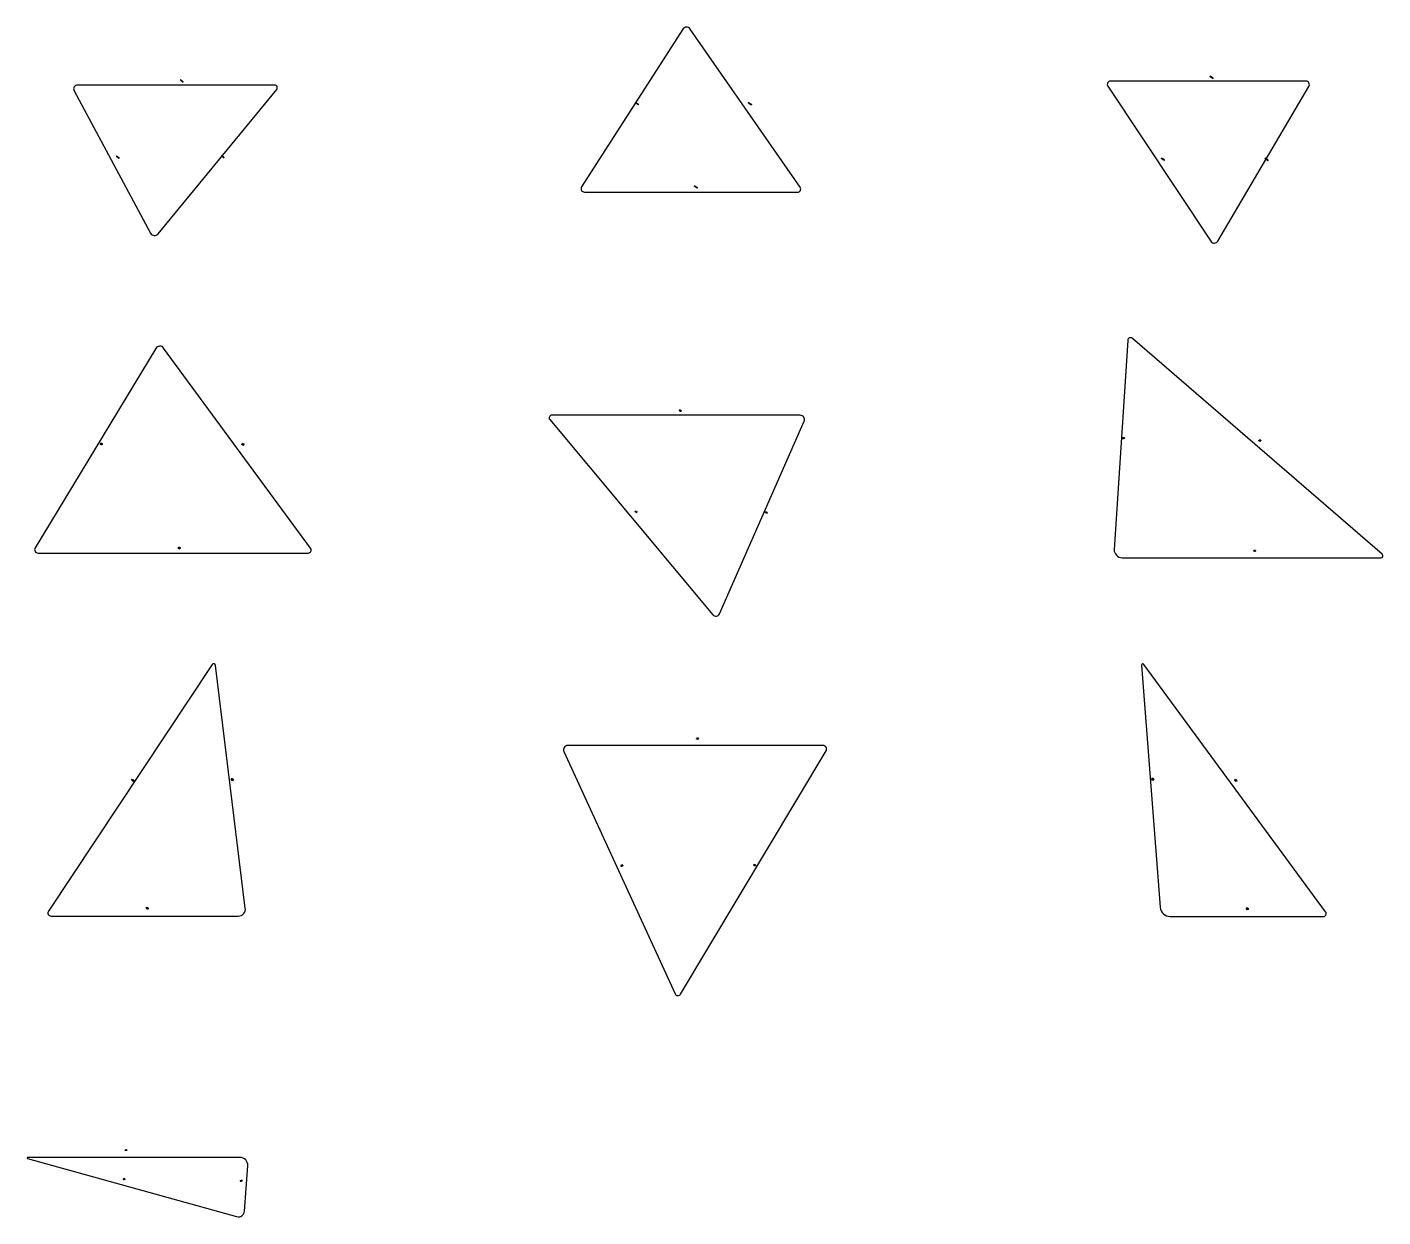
# Model space of a CAD drawing. Header units: metres. Extents: x -1 to 145, y -1 to 19.
# Drawn here: x 71.18 to 78.99, y -0.23 to 6.63 of the extents above; entities that cross this region are included whole.
import ezdxf

# ---------------------------------------------------------------- set-up
doc = ezdxf.new("R2010")
doc.units = ezdxf.units.M
doc.layers.add('LABELS', color=1, linetype='CONTINUOUS')
doc.layers.add('SHAPES', color=3, linetype='CONTINUOUS')

msp = doc.modelspace()

# ---------------------------------------------------------------- linework, layer by layer
at = {"layer": 'LABELS'}
for p, q in [((78.0162, 6.3341), (77.9986, 6.3451)), ((77.9986, 6.3451), (78.0118, 6.3347)), ((77.9986, 6.3429), (77.9986, 6.3451)), ((77.9986, 6.3451), (78.003, 6.3413)), ((78.003, 6.3423), (77.9986, 6.344)), ((77.9986, 6.344), (78.003, 6.3402)), ((77.9986, 6.344), (78.003, 6.3423)), ((78.003, 6.3402), (77.9986, 6.344)), ((78.003, 6.3402), (77.9986, 6.344)), ((77.9986, 6.344), (78.0162, 6.333)), ((78.003, 6.3423), (78.0118, 6.3369)), ((78.0118, 6.3358), (78.003, 6.3423)), ((78.003, 6.3413), (78.003, 6.3423)), ((78.003, 6.3423), (78.0118, 6.3369)), ((78.003, 6.3402), (78.0118, 6.3369)), ((78.0118, 6.3347), (78.003, 6.3402)), ((78.0074, 6.3375), (78.0074, 6.3396)), ((78.0118, 6.3369), (78.0162, 6.333)), ((78.0118, 6.3369), (78.0162, 6.333)), ((78.0118, 6.3347), (78.0118, 6.3369)), ((78.0118, 6.3369), (78.0162, 6.333)), ((78.0162, 6.333), (78.0118, 6.3347)), ((78.0162, 6.333), (78.0118, 6.3347)), ((78.0162, 6.332), (78.0162, 6.3341)), ((78.0162, 6.333), (78.0162, 6.332)), ((78.0162, 6.333), (78.0162, 6.332)), ((72.0709, 6.3219), (72.0669, 6.3251)), ((72.0669, 6.3251), (72.0709, 6.3219)), ((72.0669, 6.3251), (72.0709, 6.3219)), ((72.0709, 6.3219), (72.0669, 6.3251)), ((72.0831, 6.312), (72.0669, 6.3251)), ((72.0669, 6.3251), (72.079, 6.3153)), ((72.0709, 6.3219), (72.0669, 6.3251)), ((72.0669, 6.3251), (72.0831, 6.312)), ((72.0669, 6.3251), (72.0669, 6.3251)), ((72.0669, 6.3251), (72.0709, 6.3219)), ((72.0709, 6.3219), (72.079, 6.3153)), ((72.0709, 6.3219), (72.079, 6.3153)), ((72.079, 6.3153), (72.0709, 6.3219)), ((72.079, 6.3153), (72.0709, 6.3219)), ((72.0709, 6.3219), (72.0831, 6.312)), ((72.075, 6.3186), (72.075, 6.3186)), ((72.079, 6.3153), (72.0831, 6.312)), ((72.0831, 6.312), (72.079, 6.3153)), ((72.079, 6.3153), (72.0831, 6.312)), ((72.0831, 6.312), (72.079, 6.3153)), ((72.079, 6.3153), (72.079, 6.3153)), ((72.0831, 6.312), (72.0831, 6.312)), ((72.0831, 6.312), (72.0831, 6.312)), ((72.0831, 6.312), (72.0831, 6.312)), ((74.6887, 6.1939), (74.6895, 6.1934)), ((74.6903, 6.1928), (74.6887, 6.1939)), ((74.6887, 6.1939), (74.6939, 6.1906)), ((74.706, 6.1829), (74.6887, 6.1939)), ((74.6887, 6.1939), (74.7033, 6.1846)), ((74.6903, 6.1928), (74.6887, 6.1939)), ((74.6887, 6.1939), (74.693, 6.1911)), ((74.706, 6.1829), (74.6887, 6.1939)), ((74.6887, 6.1939), (74.7033, 6.1846)), ((74.6895, 6.1934), (74.6947, 6.1901)), ((74.6895, 6.1934), (74.693, 6.1911)), ((74.6947, 6.1901), (74.6895, 6.1934)), ((74.6895, 6.1934), (74.693, 6.1911)), ((74.6947, 6.1901), (74.6895, 6.1934)), ((74.693, 6.1911), (74.7017, 6.1857)), ((74.7025, 6.1852), (74.693, 6.1911)), ((74.6939, 6.1906), (74.693, 6.1911)), ((74.693, 6.1911), (74.7017, 6.1857)), ((74.693, 6.1911), (74.7017, 6.1857)), ((74.7025, 6.1852), (74.693, 6.1911)), ((74.693, 6.1911), (74.7076, 6.1819)), ((74.6947, 6.1901), (74.7033, 6.1846)), ((74.7033, 6.1846), (74.6947, 6.1901)), ((74.7033, 6.1846), (74.6947, 6.1901)), ((74.699, 6.1874), (74.6974, 6.1884)), ((74.699, 6.1874), (74.6974, 6.1884)), ((74.7017, 6.1857), (74.7068, 6.1824)), ((74.7017, 6.1857), (74.7068, 6.1824)), ((74.7017, 6.1857), (74.7068, 6.1824)), ((74.7033, 6.1846), (74.7017, 6.1857)), ((74.7033, 6.1846), (74.7017, 6.1857)), ((74.7033, 6.1846), (74.7068, 6.1824)), ((74.7068, 6.1824), (74.7033, 6.1846)), ((74.7068, 6.1824), (74.7033, 6.1846)), ((74.7068, 6.1824), (74.706, 6.1829)), ((74.7076, 6.1819), (74.706, 6.1829)), ((74.7068, 6.1824), (74.7076, 6.1819)), ((75.3385, 6.1932), (75.3393, 6.1927)), ((75.3401, 6.1922), (75.3385, 6.1932)), ((75.3385, 6.1932), (75.3436, 6.19)), ((75.3558, 6.1823), (75.3385, 6.1932)), ((75.3385, 6.1932), (75.3531, 6.184)), ((75.3401, 6.1922), (75.3385, 6.1932)), ((75.3385, 6.1932), (75.3428, 6.1905)), ((75.3385, 6.1932), (75.3401, 6.1922)), ((75.3393, 6.1927), (75.3444, 6.1895)), ((75.3393, 6.1927), (75.3428, 6.1905)), ((75.3444, 6.1895), (75.3393, 6.1927)), ((75.3393, 6.1927), (75.3428, 6.1905)), ((75.3444, 6.1895), (75.3393, 6.1927)), ((75.3401, 6.1922), (75.3444, 6.1895)), ((75.3428, 6.1905), (75.3515, 6.185)), ((75.3523, 6.1845), (75.3428, 6.1905)), ((75.3436, 6.19), (75.3428, 6.1905)), ((75.3428, 6.1905), (75.3515, 6.185)), ((75.3428, 6.1905), (75.3515, 6.185)), ((75.3523, 6.1845), (75.3428, 6.1905)), ((75.3428, 6.1905), (75.3574, 6.1813)), ((75.3444, 6.1895), (75.3428, 6.1905)), ((75.3428, 6.1905), (75.3515, 6.185)), ((75.3444, 6.1895), (75.3531, 6.184)), ((75.3531, 6.184), (75.3444, 6.1895)), ((75.3531, 6.184), (75.3444, 6.1895)), ((75.3488, 6.1867), (75.3472, 6.1878)), ((75.3488, 6.1867), (75.3472, 6.1878)), ((75.3515, 6.185), (75.3566, 6.1818)), ((75.3515, 6.185), (75.3566, 6.1818)), ((75.3515, 6.185), (75.3566, 6.1818)), ((75.3531, 6.184), (75.3515, 6.185)), ((75.3515, 6.185), (75.3566, 6.1818)), ((75.3531, 6.184), (75.3566, 6.1818)), ((75.3566, 6.1818), (75.3531, 6.184)), ((75.3566, 6.1818), (75.3531, 6.184)), ((75.3566, 6.1818), (75.3558, 6.1823)), ((75.3574, 6.1813), (75.3558, 6.1823)), ((75.3566, 6.1818), (75.3574, 6.1813)), ((75.3566, 6.1818), (75.3574, 6.1813)), ((71.6989, 5.8853), (71.6989, 5.8853)), ((71.6989, 5.8853), (71.7029, 5.882)), ((71.6989, 5.8853), (71.7029, 5.882)), ((71.7029, 5.882), (71.6989, 5.8853)), ((71.6989, 5.8853), (71.6989, 5.8853)), ((71.6989, 5.8853), (71.7029, 5.882)), ((71.6989, 5.8853), (71.7029, 5.882)), ((71.7029, 5.882), (71.6989, 5.8853)), ((71.7151, 5.8722), (71.6989, 5.8853)), ((71.6989, 5.8853), (71.711, 5.8754)), ((71.6989, 5.8853), (71.6989, 5.8853)), ((71.6989, 5.8853), (71.7029, 5.882)), ((71.6989, 5.8853), (71.6989, 5.8853)), ((71.6989, 5.8853), (71.7029, 5.882)), ((71.7029, 5.882), (71.711, 5.8754)), ((71.7029, 5.882), (71.711, 5.8754)), ((71.711, 5.8754), (71.7029, 5.882)), ((71.711, 5.8754), (71.7029, 5.882)), ((71.7029, 5.882), (71.7029, 5.882)), ((71.7029, 5.882), (71.711, 5.8754)), ((71.7029, 5.882), (71.711, 5.8754)), ((71.711, 5.8754), (71.7029, 5.882)), ((71.711, 5.8754), (71.7029, 5.882)), ((71.7029, 5.882), (71.7151, 5.8722)), ((71.7029, 5.882), (71.7029, 5.882)), ((71.7029, 5.882), (71.711, 5.8754)), ((71.707, 5.8787), (71.707, 5.8787)), ((71.707, 5.8787), (71.707, 5.8787)), ((71.711, 5.8754), (71.7151, 5.8722)), ((71.711, 5.8754), (71.7151, 5.8722)), ((71.7151, 5.8722), (71.711, 5.8754)), ((71.711, 5.8754), (71.7151, 5.8722)), ((71.711, 5.8754), (71.7151, 5.8722)), ((71.7151, 5.8722), (71.711, 5.8754)), ((71.711, 5.8754), (71.711, 5.8754)), ((71.711, 5.8754), (71.7151, 5.8722)), ((71.7151, 5.8722), (71.7151, 5.8722)), ((71.7151, 5.8722), (71.7151, 5.8722)), ((71.7151, 5.8722), (71.7151, 5.8722)), ((71.7151, 5.8722), (71.7151, 5.8722)), ((72.3034, 5.8886), (72.3034, 5.8886)), ((72.3034, 5.8886), (72.3075, 5.8854)), ((72.3034, 5.8886), (72.3075, 5.8854)), ((72.3075, 5.8854), (72.3034, 5.8886)), ((72.3034, 5.8886), (72.3034, 5.8886)), ((72.3034, 5.8886), (72.3075, 5.8854)), ((72.3034, 5.8886), (72.3075, 5.8854)), ((72.3075, 5.8854), (72.3034, 5.8886)), ((72.3196, 5.8755), (72.3034, 5.8886)), ((72.3034, 5.8886), (72.3156, 5.8788)), ((72.3034, 5.8886), (72.3034, 5.8886)), ((72.3034, 5.8886), (72.3075, 5.8854)), ((72.3196, 5.8755), (72.3034, 5.8886)), ((72.3034, 5.8886), (72.3156, 5.8788)), ((72.3075, 5.8854), (72.3156, 5.8788)), ((72.3075, 5.8854), (72.3156, 5.8788)), ((72.3156, 5.8788), (72.3075, 5.8854)), ((72.3156, 5.8788), (72.3075, 5.8854)), ((72.3075, 5.8854), (72.3075, 5.8854)), ((72.3075, 5.8854), (72.3156, 5.8788)), ((72.3075, 5.8854), (72.3156, 5.8788)), ((72.3156, 5.8788), (72.3075, 5.8854)), ((72.3156, 5.8788), (72.3075, 5.8854)), ((72.3075, 5.8854), (72.3196, 5.8755)), ((72.3115, 5.8821), (72.3115, 5.8821)), ((72.3115, 5.8821), (72.3115, 5.8821)), ((72.3156, 5.8788), (72.3196, 5.8755)), ((72.3156, 5.8788), (72.3196, 5.8755)), ((72.3196, 5.8755), (72.3156, 5.8788)), ((72.3156, 5.8788), (72.3196, 5.8755)), ((72.3156, 5.8788), (72.3196, 5.8755)), ((72.3196, 5.8755), (72.3156, 5.8788)), ((72.3156, 5.8788), (72.3156, 5.8788)), ((72.3156, 5.8788), (72.3156, 5.8788)), ((72.3196, 5.8755), (72.3196, 5.8755)), ((72.3196, 5.8755), (72.3196, 5.8755)), ((72.3196, 5.8755), (72.3196, 5.8755)), ((77.7186, 5.8739), (77.7186, 5.8729)), ((77.7186, 5.8718), (77.7186, 5.8739)), ((77.7186, 5.8739), (77.723, 5.8701)), ((77.7362, 5.863), (77.7186, 5.8739)), ((77.7186, 5.8739), (77.7318, 5.8636)), ((77.7186, 5.8718), (77.7186, 5.8739)), ((77.7186, 5.8739), (77.723, 5.8712)), ((77.7186, 5.8739), (77.7186, 5.8718)), ((77.7186, 5.8729), (77.723, 5.8691)), ((77.7186, 5.8729), (77.723, 5.8712)), ((77.723, 5.8691), (77.7186, 5.8729)), ((77.7186, 5.8729), (77.723, 5.8712)), ((77.723, 5.8691), (77.7186, 5.8729)), ((77.7186, 5.8718), (77.723, 5.8691)), ((77.723, 5.8712), (77.7318, 5.8657)), ((77.7318, 5.8646), (77.723, 5.8712)), ((77.723, 5.8701), (77.723, 5.8712)), ((77.723, 5.8712), (77.7318, 5.8657)), ((77.723, 5.8712), (77.7318, 5.8657)), ((77.7318, 5.8646), (77.723, 5.8712)), ((77.723, 5.8712), (77.7362, 5.8608)), ((77.723, 5.8691), (77.723, 5.8712)), ((77.723, 5.8712), (77.7318, 5.8657)), ((77.723, 5.8691), (77.7318, 5.8636)), ((77.7318, 5.8636), (77.723, 5.8691)), ((77.7318, 5.8636), (77.723, 5.8691)), ((77.7274, 5.8663), (77.7274, 5.8684)), ((77.7274, 5.8663), (77.7274, 5.8684)), ((77.7318, 5.8657), (77.7362, 5.8619)), ((77.7318, 5.8657), (77.7362, 5.8619)), ((77.7318, 5.8657), (77.7362, 5.8619)), ((77.7318, 5.8636), (77.7318, 5.8657)), ((77.7318, 5.8657), (77.7362, 5.8619)), ((77.7318, 5.8636), (77.7362, 5.8619)), ((77.7362, 5.8619), (77.7318, 5.8636)), ((77.7362, 5.8619), (77.7318, 5.8636)), ((77.7362, 5.8619), (77.7362, 5.863)), ((77.7362, 5.8608), (77.7362, 5.863)), ((77.7362, 5.8619), (77.7362, 5.8608)), ((77.7362, 5.8619), (77.7362, 5.8608)), ((78.317, 5.8725), (78.317, 5.8714)), ((78.317, 5.8704), (78.317, 5.8725)), ((78.317, 5.8725), (78.3214, 5.8687)), ((78.3345, 5.8615), (78.317, 5.8725)), ((78.317, 5.8725), (78.3301, 5.8621)), ((78.317, 5.8704), (78.317, 5.8725)), ((78.317, 5.8725), (78.3214, 5.8698)), ((78.317, 5.8725), (78.317, 5.8714)), ((78.317, 5.8714), (78.3214, 5.8676)), ((78.317, 5.8714), (78.3214, 5.8698)), ((78.3214, 5.8676), (78.317, 5.8714)), ((78.317, 5.8714), (78.3214, 5.8698)), ((78.3214, 5.8676), (78.317, 5.8714)), ((78.317, 5.8714), (78.3214, 5.8676)), ((78.3214, 5.8698), (78.3301, 5.8643)), ((78.3301, 5.8632), (78.3214, 5.8698)), ((78.3214, 5.8687), (78.3214, 5.8698)), ((78.3214, 5.8698), (78.3301, 5.8643)), ((78.3214, 5.8698), (78.3301, 5.8643)), ((78.3301, 5.8632), (78.3214, 5.8698)), ((78.3214, 5.8698), (78.3345, 5.8594)), ((78.3301, 5.8643), (78.3214, 5.8698)), ((78.3214, 5.8698), (78.3214, 5.8687)), ((78.3214, 5.8687), (78.3257, 5.8649)), ((78.3214, 5.8676), (78.3301, 5.8621)), ((78.3301, 5.8621), (78.3214, 5.8676)), ((78.3301, 5.8621), (78.3214, 5.8676)), ((78.3214, 5.8676), (78.3345, 5.8594)), ((78.3257, 5.8649), (78.3257, 5.867)), ((78.3257, 5.8649), (78.3257, 5.867)), ((78.3301, 5.8643), (78.3345, 5.8605)), ((78.3301, 5.8643), (78.3345, 5.8605)), ((78.3301, 5.8643), (78.3345, 5.8605)), ((78.3301, 5.8621), (78.3301, 5.8643)), ((78.3345, 5.8605), (78.3301, 5.8643)), ((78.3301, 5.8621), (78.3345, 5.8605)), ((78.3345, 5.8605), (78.3301, 5.8621)), ((78.3345, 5.8605), (78.3301, 5.8621)), ((78.3345, 5.8605), (78.3345, 5.8615)), ((78.3345, 5.8594), (78.3345, 5.8615)), ((78.3345, 5.8605), (78.3345, 5.8594)), ((78.3345, 5.8594), (78.3345, 5.8605)), ((75.0285, 5.7124), (75.0269, 5.7135)), ((75.0269, 5.7135), (75.032, 5.7102)), ((75.0285, 5.7124), (75.0269, 5.7135)), ((75.0269, 5.7135), (75.0312, 5.7107)), ((75.0312, 5.7107), (75.0277, 5.7129)), ((75.0277, 5.7129), (75.0328, 5.7097)), ((75.0277, 5.7129), (75.0312, 5.7107)), ((75.0328, 5.7097), (75.0277, 5.7129)), ((75.0328, 5.7097), (75.0277, 5.7129)), ((75.0277, 5.7129), (75.045, 5.702)), ((75.0312, 5.7107), (75.0399, 5.7053)), ((75.0407, 5.7048), (75.0312, 5.7107)), ((75.032, 5.7102), (75.0312, 5.7107)), ((75.0312, 5.7107), (75.0399, 5.7053)), ((75.0312, 5.7107), (75.0458, 5.7015)), ((75.0328, 5.7097), (75.0399, 5.7053)), ((75.0415, 5.7042), (75.0328, 5.7097)), ((75.0372, 5.707), (75.0356, 5.708)), ((75.0399, 5.7053), (75.045, 5.702)), ((75.0399, 5.7053), (75.045, 5.702)), ((75.0399, 5.7053), (75.045, 5.702)), ((75.045, 5.702), (75.0415, 5.7042)), ((75.045, 5.702), (75.0415, 5.7042)), ((75.0458, 5.7015), (75.0442, 5.7025)), ((75.0458, 5.7015), (75.0442, 5.7025)), ((75.045, 5.702), (75.0458, 5.7015)), ((75.045, 5.702), (75.0458, 5.7015)), ((74.9433, 4.4221), (74.9423, 4.4179)), ((74.9519, 4.4139), (74.9423, 4.4179)), ((74.9423, 4.4179), (74.9474, 4.417)), ((74.9423, 4.4179), (74.9527, 4.4171)), ((74.9426, 4.4189), (74.9431, 4.421)), ((74.9426, 4.4189), (74.9431, 4.421)), ((74.9479, 4.4191), (74.9426, 4.4189)), ((74.9426, 4.4189), (74.9471, 4.4159)), ((74.9471, 4.4159), (74.9426, 4.4189)), ((74.9474, 4.417), (74.9426, 4.4189)), ((74.9525, 4.416), (74.9428, 4.42)), ((74.9522, 4.415), (74.9431, 4.421)), ((74.9431, 4.421), (74.9482, 4.4201)), ((74.9431, 4.421), (74.9482, 4.4201)), ((74.9431, 4.421), (74.9482, 4.4201)), ((74.9527, 4.4171), (74.9431, 4.421)), ((74.953, 4.4181), (74.9433, 4.4221)), ((74.9471, 4.4159), (74.9482, 4.4201)), ((74.9471, 4.4159), (74.9522, 4.415)), ((74.9522, 4.415), (74.9471, 4.4159)), ((74.9522, 4.415), (74.9471, 4.4159)), ((74.9482, 4.4201), (74.9527, 4.4171)), ((74.9482, 4.4201), (74.9527, 4.4171)), ((74.9482, 4.4201), (74.953, 4.4181)), ((74.9482, 4.4201), (74.953, 4.4181)), ((74.9527, 4.4171), (74.9522, 4.415)), ((71.605, 4.2254), (71.6061, 4.2269)), ((71.605, 4.2254), (71.6061, 4.2269)), ((71.605, 4.2254), (71.6097, 4.2231)), ((71.6144, 4.2208), (71.605, 4.2254)), ((71.6144, 4.2208), (71.605, 4.2254)), ((71.605, 4.2254), (71.6108, 4.2246)), ((71.6144, 4.2208), (71.605, 4.2254)), ((71.6144, 4.2208), (71.605, 4.2254)), ((71.605, 4.2254), (71.6108, 4.2246)), ((71.6061, 4.2269), (71.6082, 4.23)), ((71.6061, 4.2269), (71.6082, 4.23)), ((71.6061, 4.2269), (71.6082, 4.23)), ((71.6061, 4.2269), (71.6082, 4.23)), ((71.6128, 4.2278), (71.6061, 4.2269)), ((71.6128, 4.2278), (71.6061, 4.2269)), ((71.6061, 4.2269), (71.6186, 4.227)), ((71.6061, 4.2269), (71.6186, 4.227)), ((71.6097, 4.2231), (71.6061, 4.2269)), ((71.6097, 4.2231), (71.6061, 4.2269)), ((71.6108, 4.2246), (71.6061, 4.2269)), ((71.6108, 4.2246), (71.6061, 4.2269)), ((71.6165, 4.2239), (71.6071, 4.2285)), ((71.6165, 4.2239), (71.6071, 4.2285)), ((71.6082, 4.23), (71.6139, 4.2293)), ((71.6082, 4.23), (71.6139, 4.2293)), ((71.6082, 4.23), (71.6139, 4.2293)), ((71.6082, 4.23), (71.6139, 4.2293)), ((71.6139, 4.2293), (71.6092, 4.2316)), ((71.6186, 4.227), (71.6092, 4.2316)), ((71.6186, 4.227), (71.6092, 4.2316)), ((71.6097, 4.2231), (71.6154, 4.2223)), ((71.6154, 4.2223), (71.6097, 4.2231)), ((71.6154, 4.2223), (71.6097, 4.2231)), ((71.6175, 4.2255), (71.6139, 4.2293)), ((71.6139, 4.2293), (71.6175, 4.2255)), ((71.6139, 4.2293), (71.6175, 4.2255)), ((71.6139, 4.2293), (71.6186, 4.227)), ((71.6139, 4.2293), (71.6186, 4.227)), ((71.6154, 4.2223), (71.6175, 4.2255)), ((71.6175, 4.2255), (71.6154, 4.2223)), ((71.6175, 4.2255), (71.6154, 4.2223)), ((72.4202, 4.223), (72.4213, 4.2246)), ((72.4202, 4.223), (72.4213, 4.2246)), ((72.4202, 4.223), (72.4249, 4.2208)), ((72.4296, 4.2185), (72.4202, 4.223)), ((72.4296, 4.2185), (72.4202, 4.223)), ((72.4202, 4.223), (72.426, 4.2223)), ((72.4296, 4.2185), (72.4202, 4.223)), ((72.4202, 4.223), (72.4296, 4.2185)), ((72.4213, 4.2246), (72.4234, 4.2277)), ((72.4213, 4.2246), (72.4234, 4.2277)), ((72.4213, 4.2246), (72.4234, 4.2277)), ((72.4213, 4.2246), (72.4234, 4.2277)), ((72.428, 4.2254), (72.4213, 4.2246)), ((72.428, 4.2254), (72.4213, 4.2246)), ((72.4213, 4.2246), (72.4338, 4.2247)), ((72.4213, 4.2246), (72.4338, 4.2247)), ((72.4249, 4.2208), (72.4213, 4.2246)), ((72.4249, 4.2208), (72.4213, 4.2246)), ((72.426, 4.2223), (72.4213, 4.2246)), ((72.4306, 4.22), (72.4213, 4.2246)), ((72.4317, 4.2216), (72.4223, 4.2262)), ((72.4317, 4.2216), (72.4223, 4.2262)), ((72.4234, 4.2277), (72.4291, 4.227)), ((72.4234, 4.2277), (72.4291, 4.227)), ((72.4234, 4.2277), (72.4291, 4.227)), ((72.4234, 4.2277), (72.4291, 4.227)), ((72.4291, 4.227), (72.4244, 4.2293)), ((72.4338, 4.2247), (72.4244, 4.2293)), ((72.4338, 4.2247), (72.4244, 4.2293)), ((72.4249, 4.2208), (72.4306, 4.22)), ((72.4306, 4.22), (72.4249, 4.2208)), ((72.4306, 4.22), (72.4249, 4.2208)), ((72.4327, 4.2232), (72.4291, 4.227)), ((72.4291, 4.227), (72.4327, 4.2232)), ((72.4291, 4.227), (72.4327, 4.2232)), ((72.4291, 4.227), (72.4338, 4.2247)), ((72.4291, 4.227), (72.4338, 4.2247)), ((72.4296, 4.2185), (72.4306, 4.22)), ((72.4306, 4.22), (72.4327, 4.2232)), ((72.4327, 4.2232), (72.4306, 4.22)), ((72.4327, 4.2232), (72.4306, 4.22)), ((77.4956, 4.2625), (77.4947, 4.2583)), ((77.4947, 4.2583), (77.5058, 4.261)), ((77.4947, 4.2583), (77.4949, 4.2593)), ((77.4947, 4.2583), (77.4949, 4.2593)), ((77.4947, 4.2583), (77.5001, 4.2591)), ((77.4947, 4.2583), (77.4999, 4.258)), ((77.5051, 4.2578), (77.4947, 4.2583)), ((77.5051, 4.2578), (77.4947, 4.2583)), ((77.5051, 4.2578), (77.4947, 4.2583)), ((77.4949, 4.2593), (77.506, 4.262)), ((77.4949, 4.2593), (77.506, 4.262)), ((77.4949, 4.2593), (77.4954, 4.2614)), ((77.4949, 4.2593), (77.4954, 4.2614)), ((77.4949, 4.2593), (77.4954, 4.2614)), ((77.5006, 4.2612), (77.4949, 4.2593)), ((77.5006, 4.2612), (77.4949, 4.2593)), ((77.4999, 4.258), (77.4949, 4.2593)), ((77.4999, 4.258), (77.4949, 4.2593)), ((77.5001, 4.2591), (77.4949, 4.2593)), ((77.5056, 4.2599), (77.4952, 4.2604)), ((77.5056, 4.2599), (77.4952, 4.2604)), ((77.4954, 4.2614), (77.5008, 4.2623)), ((77.4954, 4.2614), (77.5008, 4.2623)), ((77.4954, 4.2614), (77.5008, 4.2623)), ((77.5058, 4.261), (77.4954, 4.2614)), ((77.5008, 4.2623), (77.4956, 4.2625)), ((77.506, 4.262), (77.4956, 4.2625)), ((77.506, 4.262), (77.4956, 4.2625)), ((77.4999, 4.258), (77.5053, 4.2589)), ((77.5053, 4.2589), (77.4999, 4.258)), ((77.5053, 4.2589), (77.4999, 4.258)), ((77.5058, 4.261), (77.5008, 4.2623)), ((77.5008, 4.2623), (77.5058, 4.261)), ((77.5008, 4.2623), (77.5058, 4.261)), ((77.5008, 4.2623), (77.506, 4.262)), ((77.5053, 4.2589), (77.5058, 4.261)), ((77.5058, 4.261), (77.5053, 4.2589)), ((77.5058, 4.261), (77.5053, 4.2589)), ((78.28, 4.2439), (78.2802, 4.245)), ((78.28, 4.2439), (78.2802, 4.245)), ((78.28, 4.2439), (78.2802, 4.245)), ((78.28, 4.2439), (78.2854, 4.2448)), ((78.28, 4.2439), (78.2852, 4.2437)), ((78.2904, 4.2435), (78.28, 4.2439)), ((78.2904, 4.2435), (78.28, 4.2439)), ((78.2904, 4.2435), (78.28, 4.2439)), ((78.2904, 4.2435), (78.28, 4.2439)), ((78.2802, 4.245), (78.2861, 4.2479)), ((78.2802, 4.245), (78.2913, 4.2477)), ((78.2802, 4.245), (78.2913, 4.2477)), ((78.2802, 4.245), (78.2807, 4.2471)), ((78.2802, 4.245), (78.2807, 4.2471)), ((78.2802, 4.245), (78.2807, 4.2471)), ((78.2859, 4.2469), (78.2802, 4.245)), ((78.2859, 4.2469), (78.2802, 4.245)), ((78.2852, 4.2437), (78.2802, 4.245)), ((78.2852, 4.2437), (78.2802, 4.245)), ((78.2854, 4.2448), (78.2802, 4.245)), ((78.2908, 4.2456), (78.2804, 4.246)), ((78.2908, 4.2456), (78.2804, 4.246)), ((78.2807, 4.2471), (78.2861, 4.2479)), ((78.2807, 4.2471), (78.2861, 4.2479)), ((78.2807, 4.2471), (78.2861, 4.2479)), ((78.2861, 4.2479), (78.2809, 4.2481)), ((78.2913, 4.2477), (78.2809, 4.2481)), ((78.2913, 4.2477), (78.2809, 4.2481)), ((78.2852, 4.2437), (78.2906, 4.2445)), ((78.2906, 4.2445), (78.2852, 4.2437)), ((78.2906, 4.2445), (78.2852, 4.2437)), ((78.2911, 4.2467), (78.2861, 4.2479)), ((78.2861, 4.2479), (78.2911, 4.2467)), ((78.2861, 4.2479), (78.2911, 4.2467)), ((78.2861, 4.2479), (78.2913, 4.2477)), ((78.2906, 4.2445), (78.2904, 4.2435)), ((78.2906, 4.2445), (78.2911, 4.2467)), ((78.2911, 4.2467), (78.2906, 4.2445)), ((78.2911, 4.2467), (78.2906, 4.2445)), ((74.6876, 3.8358), (74.6879, 3.8369)), ((74.6876, 3.8358), (74.6879, 3.8369)), ((74.6876, 3.8358), (74.6924, 3.8338)), ((74.6972, 3.8319), (74.6876, 3.8358)), ((74.6972, 3.8319), (74.6876, 3.8358)), ((74.6876, 3.8358), (74.6927, 3.8349)), ((74.6972, 3.8319), (74.6876, 3.8358)), ((74.6876, 3.8358), (74.6972, 3.8319)), ((74.6879, 3.8369), (74.6884, 3.839)), ((74.6879, 3.8369), (74.6884, 3.839)), ((74.6879, 3.8369), (74.6884, 3.839)), ((74.6879, 3.8369), (74.6884, 3.839)), ((74.6932, 3.837), (74.6879, 3.8369)), ((74.6932, 3.837), (74.6879, 3.8369)), ((74.6924, 3.8338), (74.6879, 3.8369)), ((74.6879, 3.8369), (74.6983, 3.8361)), ((74.6924, 3.8338), (74.6879, 3.8369)), ((74.6927, 3.8349), (74.6879, 3.8369)), ((74.6879, 3.8369), (74.6983, 3.8361)), ((74.6975, 3.8329), (74.6879, 3.8369)), ((74.6978, 3.834), (74.6881, 3.8379)), ((74.6978, 3.834), (74.6881, 3.8379)), ((74.6884, 3.839), (74.6935, 3.838)), ((74.6884, 3.839), (74.6935, 3.838)), ((74.6884, 3.839), (74.6935, 3.838)), ((74.6884, 3.839), (74.6935, 3.838)), ((74.6935, 3.838), (74.6886, 3.84)), ((74.6983, 3.8361), (74.6886, 3.84)), ((74.6983, 3.8361), (74.6886, 3.84)), ((74.6924, 3.8338), (74.6975, 3.8329)), ((74.6975, 3.8329), (74.6924, 3.8338)), ((74.6975, 3.8329), (74.6924, 3.8338)), ((74.698, 3.835), (74.6935, 3.838)), ((74.6935, 3.838), (74.698, 3.835)), ((74.6935, 3.838), (74.698, 3.835)), ((74.6935, 3.838), (74.6983, 3.8361)), ((74.6935, 3.838), (74.6983, 3.8361)), ((74.6972, 3.8319), (74.6975, 3.8329)), ((74.6975, 3.8329), (74.698, 3.835)), ((74.698, 3.835), (74.6975, 3.8329)), ((74.698, 3.835), (74.6975, 3.8329)), ((75.4387, 3.8351), (75.4376, 3.8309)), ((75.4376, 3.8309), (75.4379, 3.8319)), ((75.4376, 3.8309), (75.4379, 3.8319)), ((75.4376, 3.8309), (75.4425, 3.8289)), ((75.4473, 3.8269), (75.4376, 3.8309)), ((75.4473, 3.8269), (75.4376, 3.8309)), ((75.4376, 3.8309), (75.4427, 3.8299)), ((75.4473, 3.8269), (75.4376, 3.8309)), ((75.4376, 3.8309), (75.448, 3.8301)), ((75.4379, 3.8319), (75.4384, 3.834)), ((75.4379, 3.8319), (75.4384, 3.834)), ((75.4379, 3.8319), (75.4384, 3.834)), ((75.4432, 3.832), (75.4379, 3.8319)), ((75.4432, 3.832), (75.4379, 3.8319)), ((75.4425, 3.8289), (75.4379, 3.8319)), ((75.4379, 3.8319), (75.4483, 3.8311)), ((75.4425, 3.8289), (75.4379, 3.8319)), ((75.4427, 3.8299), (75.4379, 3.8319)), ((75.4379, 3.8319), (75.4483, 3.8311)), ((75.4478, 3.829), (75.4382, 3.833)), ((75.4478, 3.829), (75.4382, 3.833)), ((75.4384, 3.834), (75.4435, 3.8331)), ((75.4384, 3.834), (75.4435, 3.8331)), ((75.4384, 3.834), (75.4435, 3.8331)), ((75.448, 3.8301), (75.4384, 3.834)), ((75.4435, 3.8331), (75.4387, 3.8351)), ((75.4483, 3.8311), (75.4387, 3.8351)), ((75.4483, 3.8311), (75.4387, 3.8351)), ((75.4425, 3.8289), (75.4475, 3.828)), ((75.4475, 3.828), (75.4425, 3.8289)), ((75.4475, 3.828), (75.4425, 3.8289)), ((75.448, 3.8301), (75.4435, 3.8331)), ((75.4435, 3.8331), (75.448, 3.8301)), ((75.4435, 3.8331), (75.448, 3.8301)), ((75.4435, 3.8331), (75.4483, 3.8311)), ((75.4475, 3.828), (75.448, 3.8301)), ((75.448, 3.8301), (75.4475, 3.828)), ((75.448, 3.8301), (75.4475, 3.828)), ((72.0537, 3.6258), (72.0547, 3.6274)), ((72.063, 3.6213), (72.0537, 3.6258)), ((72.0547, 3.6274), (72.0568, 3.6305)), ((72.0615, 3.6282), (72.0547, 3.6274)), ((72.0547, 3.6274), (72.0672, 3.6275)), ((72.0547, 3.6274), (72.0583, 3.6236)), ((72.0583, 3.6236), (72.0547, 3.6274)), ((72.0651, 3.6244), (72.0557, 3.629)), ((72.0641, 3.6228), (72.0568, 3.6305)), ((72.0568, 3.6305), (72.0625, 3.6298)), ((72.0568, 3.6305), (72.0625, 3.6298)), ((72.0672, 3.6275), (72.0578, 3.6321)), ((72.0672, 3.6275), (72.0578, 3.6321)), ((72.0672, 3.6275), (72.0578, 3.6321)), ((72.0583, 3.6236), (72.0625, 3.6298)), ((72.0583, 3.6236), (72.0625, 3.6298)), ((72.0583, 3.6236), (72.0641, 3.6228)), ((72.0641, 3.6228), (72.0583, 3.6236)), ((72.0641, 3.6228), (72.0583, 3.6236)), ((72.0641, 3.6228), (72.0583, 3.6236)), ((72.0625, 3.6298), (72.0661, 3.626)), ((72.0625, 3.6298), (72.0661, 3.626)), ((72.0625, 3.6298), (72.0672, 3.6275)), ((72.0625, 3.6298), (72.0672, 3.6275)), ((72.0661, 3.626), (72.0641, 3.6228)), ((78.2501, 3.6088), (78.2503, 3.6099)), ((78.2501, 3.6088), (78.2503, 3.6099)), ((78.2605, 3.6084), (78.2501, 3.6088)), ((78.2605, 3.6084), (78.2501, 3.6088)), ((78.2503, 3.6099), (78.2613, 3.6126)), ((78.2503, 3.6099), (78.2613, 3.6126)), ((78.2503, 3.6099), (78.2507, 3.612)), ((78.2559, 3.6118), (78.2503, 3.6099)), ((78.2503, 3.6099), (78.2553, 3.6086)), ((78.2553, 3.6086), (78.2503, 3.6099)), ((78.2609, 3.6105), (78.2505, 3.6109)), ((78.2507, 3.612), (78.2561, 3.6128)), ((78.2507, 3.612), (78.2561, 3.6128)), ((78.2607, 3.6095), (78.2507, 3.612)), ((78.2613, 3.6126), (78.2509, 3.6131)), ((78.2613, 3.6126), (78.2509, 3.6131)), ((78.2613, 3.6126), (78.2509, 3.6131)), ((78.2553, 3.6086), (78.2561, 3.6128)), ((78.2553, 3.6086), (78.2607, 3.6095)), ((78.2607, 3.6095), (78.2553, 3.6086)), ((78.2607, 3.6095), (78.2553, 3.6086)), ((78.2561, 3.6128), (78.2611, 3.6116)), ((78.2561, 3.6128), (78.2611, 3.6116)), ((78.2561, 3.6128), (78.2613, 3.6126)), ((78.2611, 3.6116), (78.2607, 3.6095)), ((75.0408, 2.526), (75.041, 2.5272)), ((75.0408, 2.526), (75.041, 2.5272)), ((75.0512, 2.5255), (75.0408, 2.526)), ((75.0512, 2.5255), (75.0408, 2.526)), ((75.041, 2.5272), (75.0521, 2.5306)), ((75.041, 2.5272), (75.0521, 2.5306)), ((75.041, 2.5272), (75.0414, 2.5298)), ((75.0466, 2.5296), (75.041, 2.5272)), ((75.041, 2.5272), (75.046, 2.5258)), ((75.046, 2.5258), (75.041, 2.5272)), ((75.0516, 2.5281), (75.0412, 2.5285)), ((75.0414, 2.5298), (75.0469, 2.5308)), ((75.0414, 2.5298), (75.0469, 2.5308)), ((75.0514, 2.5268), (75.0414, 2.5298)), ((75.0521, 2.5306), (75.0417, 2.531)), ((75.0521, 2.5306), (75.0417, 2.531)), ((75.0521, 2.5306), (75.0417, 2.531)), ((75.046, 2.5258), (75.0469, 2.5308)), ((75.046, 2.5258), (75.0514, 2.5268)), ((75.0514, 2.5268), (75.046, 2.5258)), ((75.0514, 2.5268), (75.046, 2.5258)), ((75.0469, 2.5308), (75.0518, 2.5293)), ((75.0469, 2.5308), (75.0518, 2.5293)), ((75.0469, 2.5308), (75.0521, 2.5306)), ((75.0518, 2.5293), (75.0514, 2.5268)), ((71.7914, 2.2915), (71.7862, 2.292)), ((71.7965, 2.2911), (71.7862, 2.292)), ((71.7965, 2.2911), (71.7862, 2.292)), ((71.7965, 2.2911), (71.7862, 2.292)), ((71.787, 2.29), (71.7914, 2.2915)), ((71.787, 2.29), (71.7914, 2.2915)), ((71.787, 2.29), (71.7914, 2.2915)), ((71.7884, 2.2862), (71.787, 2.29)), ((71.7884, 2.2862), (71.787, 2.29)), ((71.7884, 2.2862), (71.787, 2.29)), ((71.7979, 2.2873), (71.7877, 2.2881)), ((71.7979, 2.2873), (71.7877, 2.2881)), ((71.7884, 2.2862), (71.7965, 2.2911)), ((71.7884, 2.2862), (71.7965, 2.2911)), ((71.7921, 2.2896), (71.7884, 2.2862)), ((71.7921, 2.2896), (71.7884, 2.2862)), ((71.7943, 2.2839), (71.7884, 2.2862)), ((71.7943, 2.2839), (71.7884, 2.2862)), ((71.7892, 2.2843), (71.7884, 2.2862)), ((71.7892, 2.2843), (71.7884, 2.2862)), ((71.7935, 2.2858), (71.7884, 2.2862)), ((71.7892, 2.2843), (71.7935, 2.2858)), ((71.7892, 2.2843), (71.7943, 2.2839)), ((71.7994, 2.2835), (71.7892, 2.2843)), ((71.7994, 2.2835), (71.7892, 2.2843)), ((71.7994, 2.2835), (71.7892, 2.2843)), ((71.7972, 2.2892), (71.7914, 2.2915)), ((71.7914, 2.2915), (71.7972, 2.2892)), ((71.7943, 2.2839), (71.7914, 2.2915)), ((71.7914, 2.2915), (71.7965, 2.2911)), ((71.7914, 2.2915), (71.7972, 2.2892)), ((71.7914, 2.2915), (71.7965, 2.2911)), ((71.7943, 2.2839), (71.7986, 2.2854)), ((71.7986, 2.2854), (71.7943, 2.2839)), ((71.7986, 2.2854), (71.7943, 2.2839)), ((71.7986, 2.2854), (71.7943, 2.2839)), ((71.7986, 2.2854), (71.7972, 2.2892)), ((71.7972, 2.2892), (71.7986, 2.2854)), ((71.7972, 2.2892), (71.7986, 2.2854)), ((72.3645, 2.296), (72.3593, 2.2964)), ((72.3696, 2.2956), (72.3593, 2.2964)), ((72.3696, 2.2956), (72.3593, 2.2964)), ((72.3696, 2.2956), (72.3593, 2.2964)), ((72.3601, 2.2945), (72.3645, 2.296)), ((72.3601, 2.2945), (72.3645, 2.296)), ((72.3601, 2.2945), (72.3645, 2.296)), ((72.3615, 2.2907), (72.3601, 2.2945)), ((72.3615, 2.2907), (72.3601, 2.2945)), ((72.3615, 2.2907), (72.3601, 2.2945)), ((72.371, 2.2918), (72.3608, 2.2926)), ((72.371, 2.2918), (72.3608, 2.2926)), ((72.3615, 2.2907), (72.3696, 2.2956)), ((72.3615, 2.2907), (72.3696, 2.2956)), ((72.3652, 2.2941), (72.3615, 2.2907)), ((72.3652, 2.2941), (72.3615, 2.2907)), ((72.3674, 2.2883), (72.3615, 2.2907)), ((72.3674, 2.2883), (72.3615, 2.2907)), ((72.3623, 2.2888), (72.3615, 2.2907)), ((72.3623, 2.2888), (72.3615, 2.2907)), ((72.3717, 2.2898), (72.3615, 2.2907)), ((72.3623, 2.2888), (72.3674, 2.2883)), ((72.3725, 2.2879), (72.3623, 2.2888)), ((72.3725, 2.2879), (72.3623, 2.2888)), ((72.3623, 2.2888), (72.3725, 2.2879)), ((72.3703, 2.2937), (72.3645, 2.296)), ((72.3645, 2.296), (72.3703, 2.2937)), ((72.3674, 2.2883), (72.3645, 2.296)), ((72.3645, 2.296), (72.3696, 2.2956)), ((72.3645, 2.296), (72.3703, 2.2937)), ((72.3645, 2.296), (72.3696, 2.2956)), ((72.3674, 2.2883), (72.3717, 2.2898)), ((72.3717, 2.2898), (72.3674, 2.2883)), ((72.3717, 2.2898), (72.3674, 2.2883)), ((72.3717, 2.2898), (72.3674, 2.2883)), ((72.3717, 2.2898), (72.3703, 2.2937)), ((72.3703, 2.2937), (72.3717, 2.2898)), ((72.3703, 2.2937), (72.3717, 2.2898)), ((72.3725, 2.2879), (72.3717, 2.2898)), ((77.6682, 2.2987), (77.663, 2.2994)), ((77.6733, 2.2981), (77.663, 2.2994)), ((77.6733, 2.2981), (77.663, 2.2994)), ((77.6733, 2.2981), (77.663, 2.2994)), ((77.6634, 2.2974), (77.6682, 2.2987)), ((77.6634, 2.2974), (77.6682, 2.2987)), ((77.6634, 2.2974), (77.6682, 2.2987)), ((77.6642, 2.2935), (77.6634, 2.2974)), ((77.6642, 2.2935), (77.6634, 2.2974)), ((77.6642, 2.2935), (77.6634, 2.2974)), ((77.674, 2.2941), (77.6638, 2.2954)), ((77.674, 2.2941), (77.6638, 2.2954)), ((77.6642, 2.2935), (77.6733, 2.2981)), ((77.6642, 2.2935), (77.6733, 2.2981)), ((77.6685, 2.2968), (77.6642, 2.2935)), ((77.6685, 2.2968), (77.6642, 2.2935)), ((77.6697, 2.2908), (77.6642, 2.2935)), ((77.6697, 2.2908), (77.6642, 2.2935)), ((77.6645, 2.2915), (77.6642, 2.2935)), ((77.6645, 2.2915), (77.6642, 2.2935)), ((77.6744, 2.2922), (77.6642, 2.2935)), ((77.6645, 2.2915), (77.6697, 2.2908)), ((77.6748, 2.2902), (77.6645, 2.2915)), ((77.6748, 2.2902), (77.6645, 2.2915)), ((77.6645, 2.2915), (77.6748, 2.2902)), ((77.6737, 2.2961), (77.6682, 2.2987)), ((77.6682, 2.2987), (77.6737, 2.2961)), ((77.6697, 2.2908), (77.6682, 2.2987)), ((77.6682, 2.2987), (77.6733, 2.2981)), ((77.6682, 2.2987), (77.6737, 2.2961)), ((77.6682, 2.2987), (77.6733, 2.2981)), ((77.6697, 2.2908), (77.6744, 2.2922)), ((77.6744, 2.2922), (77.6697, 2.2908)), ((77.6744, 2.2922), (77.6697, 2.2908)), ((77.6744, 2.2922), (77.6697, 2.2908)), ((77.6744, 2.2922), (77.6737, 2.2961)), ((77.6737, 2.2961), (77.6744, 2.2922)), ((77.6737, 2.2961), (77.6744, 2.2922)), ((77.6748, 2.2902), (77.6744, 2.2922)), ((78.1465, 2.2918), (78.1414, 2.2924)), ((78.1517, 2.2911), (78.1414, 2.2924)), ((78.1517, 2.2911), (78.1414, 2.2924)), ((78.1517, 2.2911), (78.1414, 2.2924)), ((78.1418, 2.2905), (78.1465, 2.2918)), ((78.1418, 2.2905), (78.1465, 2.2918)), ((78.1425, 2.2865), (78.1418, 2.2905)), ((78.1425, 2.2865), (78.1418, 2.2905)), ((78.1524, 2.2872), (78.1422, 2.2885)), ((78.1524, 2.2872), (78.1422, 2.2885)), ((78.1425, 2.2865), (78.1465, 2.2918)), ((78.1425, 2.2865), (78.1517, 2.2911)), ((78.1425, 2.2865), (78.1517, 2.2911)), ((78.1469, 2.2898), (78.1425, 2.2865)), ((78.1469, 2.2898), (78.1425, 2.2865)), ((78.148, 2.2839), (78.1425, 2.2865)), ((78.148, 2.2839), (78.1425, 2.2865)), ((78.1429, 2.2846), (78.1425, 2.2865)), ((78.1429, 2.2846), (78.1425, 2.2865)), ((78.1429, 2.2846), (78.1425, 2.2865)), ((78.1429, 2.2846), (78.148, 2.2839)), ((78.1532, 2.2833), (78.1429, 2.2846)), ((78.1532, 2.2833), (78.1429, 2.2846)), ((78.1532, 2.2833), (78.1429, 2.2846)), ((78.152, 2.2892), (78.1465, 2.2918)), ((78.1465, 2.2918), (78.152, 2.2892)), ((78.148, 2.2839), (78.1465, 2.2918)), ((78.1465, 2.2918), (78.1517, 2.2911)), ((78.1465, 2.2918), (78.152, 2.2892)), ((78.148, 2.2839), (78.1528, 2.2852)), ((78.1528, 2.2852), (78.148, 2.2839)), ((78.1528, 2.2852), (78.148, 2.2839)), ((78.1528, 2.2852), (78.148, 2.2839)), ((78.1528, 2.2852), (78.152, 2.2892)), ((78.152, 2.2892), (78.1528, 2.2852)), ((78.152, 2.2892), (78.1528, 2.2852)), ((78.1528, 2.2852), (78.1532, 2.2833)), ((74.6062, 1.7993), (74.6053, 1.7943)), ((74.6053, 1.7943), (74.6164, 1.7976)), ((74.6055, 1.7955), (74.6166, 1.7989)), ((74.6055, 1.7955), (74.6166, 1.7989)), ((74.6055, 1.7955), (74.606, 1.7981)), ((74.6055, 1.7955), (74.606, 1.7981)), ((74.6112, 1.7978), (74.6055, 1.7955)), ((74.6112, 1.7978), (74.6055, 1.7955)), ((74.6161, 1.7963), (74.6057, 1.7968)), ((74.6161, 1.7963), (74.6057, 1.7968)), ((74.606, 1.7981), (74.6114, 1.7991)), ((74.606, 1.7981), (74.6114, 1.7991)), ((74.6164, 1.7976), (74.606, 1.7981)), ((74.6114, 1.7991), (74.6062, 1.7993)), ((74.6166, 1.7989), (74.6062, 1.7993)), ((74.6166, 1.7989), (74.6062, 1.7993)), ((74.6166, 1.7989), (74.6062, 1.7993)), ((74.6105, 1.794), (74.6114, 1.7991)), ((74.6164, 1.7976), (74.6114, 1.7991)), ((74.6114, 1.7991), (74.6164, 1.7976)), ((74.6114, 1.7991), (74.6166, 1.7989)), ((74.6114, 1.7991), (74.6164, 1.7976)), ((74.6159, 1.7951), (74.6164, 1.7976)), ((74.6164, 1.7976), (74.6159, 1.7951)), ((74.6164, 1.7976), (74.6159, 1.7951)), ((75.3699, 1.7973), (75.3701, 1.7985)), ((75.3699, 1.7973), (75.3701, 1.7985)), ((75.3699, 1.7973), (75.3753, 1.7983)), ((75.3699, 1.7973), (75.3751, 1.797)), ((75.3803, 1.7968), (75.3699, 1.7973)), ((75.3803, 1.7968), (75.3699, 1.7973)), ((75.3803, 1.7968), (75.3699, 1.7973)), ((75.3701, 1.7985), (75.3812, 1.8019)), ((75.3701, 1.7985), (75.3812, 1.8019)), ((75.3701, 1.7985), (75.3705, 1.801)), ((75.3701, 1.7985), (75.3705, 1.801)), ((75.3701, 1.7985), (75.3705, 1.801)), ((75.3757, 1.8008), (75.3701, 1.7985)), ((75.3757, 1.8008), (75.3701, 1.7985)), ((75.3751, 1.797), (75.3701, 1.7985)), ((75.3751, 1.797), (75.3701, 1.7985)), ((75.3753, 1.7983), (75.3701, 1.7985)), ((75.3807, 1.7993), (75.3703, 1.7998)), ((75.3807, 1.7993), (75.3703, 1.7998)), ((75.3705, 1.801), (75.376, 1.8021)), ((75.3705, 1.801), (75.376, 1.8021)), ((75.3705, 1.801), (75.376, 1.8021)), ((75.376, 1.8021), (75.3708, 1.8023)), ((75.3812, 1.8019), (75.3708, 1.8023)), ((75.3812, 1.8019), (75.3708, 1.8023)), ((75.3812, 1.8019), (75.3708, 1.8023)), ((75.3751, 1.797), (75.376, 1.8021)), ((75.3751, 1.797), (75.3805, 1.7981)), ((75.3805, 1.7981), (75.3751, 1.797)), ((75.3805, 1.7981), (75.3751, 1.797)), ((75.3805, 1.7981), (75.3751, 1.797)), ((75.3809, 1.8006), (75.376, 1.8021)), ((75.376, 1.8021), (75.3809, 1.8006)), ((75.376, 1.8021), (75.3812, 1.8019)), ((75.376, 1.8021), (75.3809, 1.8006)), ((75.376, 1.8021), (75.3812, 1.8019)), ((75.3805, 1.7981), (75.3809, 1.8006)), ((75.3809, 1.8006), (75.3805, 1.7981)), ((75.3809, 1.8006), (75.3805, 1.7981)), ((74.6053, 1.7943), (74.6055, 1.7955)), ((74.6053, 1.7943), (74.6055, 1.7955)), ((74.6053, 1.7943), (74.6105, 1.794)), ((74.6157, 1.7938), (74.6053, 1.7943)), ((74.6157, 1.7938), (74.6053, 1.7943)), ((74.6105, 1.794), (74.6055, 1.7955)), ((74.6105, 1.794), (74.6055, 1.7955)), ((74.6105, 1.794), (74.6159, 1.7951)), ((74.6159, 1.7951), (74.6105, 1.794)), ((74.6159, 1.7951), (74.6105, 1.794)), ((74.6159, 1.7951), (74.6105, 1.794)), ((71.8801, 1.5541), (71.8699, 1.555)), ((71.8801, 1.5541), (71.8699, 1.555)), ((71.8706, 1.553), (71.875, 1.5545)), ((71.8706, 1.553), (71.875, 1.5545)), ((71.8706, 1.553), (71.875, 1.5545)), ((71.8823, 1.5484), (71.8706, 1.553)), ((71.8721, 1.5492), (71.8706, 1.553)), ((71.8721, 1.5492), (71.8706, 1.553)), ((71.8816, 1.5503), (71.8713, 1.5511)), ((71.8757, 1.5526), (71.8721, 1.5492)), ((71.8721, 1.5492), (71.8779, 1.5469)), ((71.8779, 1.5469), (71.8721, 1.5492)), ((71.8772, 1.5488), (71.8721, 1.5492)), ((71.8728, 1.5473), (71.8772, 1.5488)), ((71.883, 1.5465), (71.8728, 1.5473)), ((71.875, 1.5545), (71.8808, 1.5522)), ((71.875, 1.5545), (71.8808, 1.5522)), ((71.8779, 1.5469), (71.875, 1.5545)), ((71.875, 1.5545), (71.8801, 1.5541)), ((71.8779, 1.5469), (71.875, 1.5545)), ((71.875, 1.5545), (71.8801, 1.5541)), ((71.875, 1.5545), (71.8801, 1.5541)), ((71.8779, 1.5469), (71.8823, 1.5484)), ((71.8823, 1.5484), (71.8779, 1.5469)), ((71.8823, 1.5484), (71.8779, 1.5469)), ((71.8823, 1.5484), (71.8779, 1.5469)), ((71.8808, 1.5522), (71.8823, 1.5484)), ((78.2184, 1.5512), (78.2082, 1.5525)), ((78.2184, 1.5512), (78.2082, 1.5525)), ((78.2082, 1.5525), (78.2097, 1.5446)), ((78.2085, 1.5505), (78.2133, 1.5518)), ((78.2085, 1.5505), (78.2133, 1.5518)), ((78.2195, 1.5453), (78.2085, 1.5505)), ((78.2093, 1.5466), (78.2085, 1.5505)), ((78.2188, 1.5492), (78.2085, 1.5505)), ((78.2192, 1.5472), (78.2089, 1.5485)), ((78.2137, 1.5499), (78.2093, 1.5466)), ((78.2093, 1.5466), (78.2148, 1.5439)), ((78.2148, 1.5439), (78.2093, 1.5466)), ((78.2097, 1.5446), (78.2188, 1.5492)), ((78.2133, 1.5518), (78.2188, 1.5492)), ((78.2133, 1.5518), (78.2188, 1.5492)), ((78.2148, 1.5439), (78.2133, 1.5518)), ((78.2133, 1.5518), (78.2184, 1.5512)), ((78.2148, 1.5439), (78.2133, 1.5518)), ((78.2133, 1.5518), (78.2184, 1.5512)), ((78.2148, 1.5439), (78.2195, 1.5453)), ((78.2195, 1.5453), (78.2148, 1.5439)), ((78.2195, 1.5453), (78.2148, 1.5439)), ((78.2195, 1.5453), (78.2148, 1.5439)), ((78.2188, 1.5492), (78.2195, 1.5453)), ((71.7481, 0.1567), (71.7582, 0.1595)), ((71.7532, 0.1581), (71.7482, 0.1562)), ((71.7482, 0.1562), (71.7532, 0.1581)), ((71.7482, 0.1562), (71.7532, 0.1581)), ((71.7482, 0.1562), (71.7532, 0.1581)), ((71.7482, 0.1562), (71.7584, 0.1577)), ((71.7483, 0.1556), (71.7583, 0.1583)), ((71.7484, 0.1544), (71.7585, 0.1572)), ((71.7582, 0.1595), (71.7532, 0.1575)), ((71.7583, 0.1589), (71.7532, 0.1581)), ((71.7532, 0.1581), (71.7583, 0.1589)), ((71.7532, 0.1581), (71.7583, 0.1589)), ((71.7532, 0.1575), (71.7583, 0.1589)), ((71.7532, 0.1581), (71.7534, 0.1558)), ((71.7534, 0.1564), (71.7583, 0.1589)), ((71.7534, 0.1564), (71.7583, 0.1589)), ((71.7584, 0.1577), (71.7534, 0.1558)), ((71.7584, 0.1577), (71.7534, 0.1558)), ((71.7584, 0.1577), (71.7534, 0.1558)), ((71.7584, 0.1577), (71.7534, 0.1558)), ((71.7583, 0.1589), (71.7584, 0.1577)), ((71.7583, 0.1589), (71.7584, 0.1577)), ((71.7583, 0.1589), (71.7584, 0.1577)), ((71.7484, 0.155), (71.7482, 0.1562)), ((71.7484, 0.155), (71.7482, 0.1562)), ((71.7534, 0.1558), (71.7484, 0.155)), ((71.7534, 0.1558), (71.7484, 0.155)), ((71.7534, 0.1558), (71.7484, 0.1544)), ((71.7534, 0.1558), (71.7484, 0.155)), ((71.7534, 0.1558), (71.7484, 0.1544)), ((71.7377, -0.0104), (71.7478, -0.0077)), ((71.7478, -0.0077), (71.7377, -0.0104)), ((71.7377, -0.0104), (71.7378, -0.011)), ((71.7378, -0.011), (71.7478, -0.0082)), ((71.7427, -0.009), (71.7378, -0.011)), ((71.7378, -0.011), (71.7427, -0.009)), ((71.7378, -0.011), (71.7427, -0.009)), ((71.7378, -0.011), (71.7427, -0.009)), ((71.7378, -0.011), (71.7427, -0.009)), ((71.7378, -0.011), (71.7379, -0.0122)), ((71.7379, -0.0122), (71.7378, -0.011)), ((71.7379, -0.0122), (71.7378, -0.011)), ((71.7379, -0.0122), (71.7378, -0.011)), ((71.7379, -0.0116), (71.7479, -0.0088)), ((71.7379, -0.0116), (71.7479, -0.0088)), ((71.7379, -0.0122), (71.743, -0.0114)), ((71.743, -0.0114), (71.7379, -0.0122)), ((71.743, -0.0114), (71.7379, -0.0122)), ((71.743, -0.0114), (71.7379, -0.0122)), ((71.7478, -0.0082), (71.738, -0.0127)), ((71.738, -0.0127), (71.7481, -0.01)), ((71.738, -0.0127), (71.7481, -0.01)), ((71.743, -0.0114), (71.738, -0.0127)), ((71.743, -0.0114), (71.738, -0.0127)), ((71.7478, -0.0077), (71.7427, -0.009)), ((71.7427, -0.009), (71.7478, -0.0082)), ((71.7427, -0.009), (71.7478, -0.0082)), ((71.7427, -0.009), (71.7478, -0.0082)), ((71.7427, -0.009), (71.743, -0.0114)), ((71.743, -0.0108), (71.7478, -0.0082)), ((71.743, -0.0108), (71.7478, -0.0082)), ((71.743, -0.0108), (71.7478, -0.0082)), ((71.748, -0.0094), (71.743, -0.0114)), ((71.748, -0.0094), (71.743, -0.0114)), ((71.748, -0.0094), (71.743, -0.0114)), ((71.748, -0.0094), (71.743, -0.0114)), ((71.743, -0.0114), (71.7481, -0.01)), ((71.7478, -0.0077), (71.7478, -0.0082)), ((71.7478, -0.0082), (71.748, -0.0094)), ((71.7478, -0.0082), (71.748, -0.0094)), ((71.7478, -0.0082), (71.748, -0.0094)), ((71.7478, -0.0082), (71.748, -0.0094)), ((72.4122, -0.0197), (72.4223, -0.0169)), ((72.4173, -0.0183), (72.4123, -0.0202)), ((72.4123, -0.0202), (72.4173, -0.0183)), ((72.4123, -0.0202), (72.4173, -0.0183)), ((72.4123, -0.0202), (72.4173, -0.0183)), ((72.4123, -0.0202), (72.4173, -0.0183)), ((72.4123, -0.0202), (72.4125, -0.0214)), ((72.4125, -0.0214), (72.4123, -0.0202)), ((72.4125, -0.0214), (72.4123, -0.0202)), ((72.4125, -0.0214), (72.4123, -0.0202)), ((72.4124, -0.0208), (72.4224, -0.0181)), ((72.4124, -0.0208), (72.4224, -0.0181)), ((72.4223, -0.0169), (72.4125, -0.0214)), ((72.4224, -0.0175), (72.4125, -0.022)), ((72.4125, -0.0214), (72.4225, -0.0187)), ((72.4125, -0.022), (72.4226, -0.0192)), ((72.4125, -0.022), (72.4226, -0.0192)), ((72.4125, -0.0214), (72.4176, -0.0206)), ((72.4176, -0.0206), (72.4125, -0.0214)), ((72.4176, -0.0206), (72.4125, -0.0214)), ((72.4176, -0.0206), (72.4125, -0.0214)), ((72.4176, -0.0206), (72.4125, -0.022)), ((72.4223, -0.0169), (72.4173, -0.0183)), ((72.4173, -0.0183), (72.4224, -0.0175)), ((72.4173, -0.0183), (72.4224, -0.0175)), ((72.4173, -0.0183), (72.4224, -0.0175)), ((72.4173, -0.0183), (72.4176, -0.0206)), ((72.4175, -0.02), (72.4224, -0.0175)), ((72.4175, -0.02), (72.4224, -0.0175)), ((72.4175, -0.02), (72.4224, -0.0175)), ((72.4225, -0.0187), (72.4176, -0.0206)), ((72.4225, -0.0187), (72.4176, -0.0206)), ((72.4225, -0.0187), (72.4176, -0.0206)), ((72.4176, -0.0206), (72.4226, -0.0192)), ((72.4223, -0.0169), (72.4224, -0.0175)), ((72.4226, -0.0192), (72.4223, -0.0169)), ((72.4224, -0.0175), (72.4225, -0.0187)), ((72.4224, -0.0175), (72.4225, -0.0187)), ((72.4224, -0.0175), (72.4225, -0.0187))]:
    msp.add_line(p, q, dxfattribs=at)
at = {"layer": 'SHAPES'}
for p, q in [((74.9616, 6.6164), (74.3783, 5.7071)), ((75.6374, 5.7058), (75.0048, 6.6171)), ((71.4549, 6.262), (71.8956, 5.4412)), ((72.61, 6.2944), (71.4742, 6.2944)), ((71.9388, 5.437), (72.622, 6.269)), ((77.41, 6.2879), (78.0039, 5.394)), ((78.5507, 6.3169), (77.4255, 6.3169)), ((78.0438, 5.3951), (78.5684, 6.2859)), ((74.3945, 5.6775), (75.6227, 5.6775)), ((71.9263, 4.7773), (71.2306, 3.6284)), ((72.8176, 3.6252), (71.9696, 4.7792)), ((77.525, 4.8233), (77.447, 3.6188)), ((78.9907, 3.5905), (77.5526, 4.8348)), ((75.637, 4.392), (74.2066, 4.392)), ((74.1948, 4.3669), (75.1338, 3.2422)), ((75.1728, 3.2477), (75.66, 4.3568)), ((71.2477, 3.5979), (72.8037, 3.5979)), ((77.492, 3.5708), (78.9834, 3.5708)), ((72.2496, 2.9552), (71.307, 1.5347)), ((72.4412, 1.5516), (72.2698, 2.9504)), ((77.6039, 2.9508), (77.7116, 1.5565)), ((78.6647, 1.5308), (77.6182, 2.9561)), ((74.277, 2.454), (74.9169, 1.0586)), ((75.7691, 2.4886), (74.2992, 2.4886)), ((74.949, 1.0569), (75.7866, 2.4579)), ((71.3226, 1.5057), (72.4006, 1.5057)), ((77.7689, 1.5035), (78.6509, 1.5035)), ((71.1866, 0.1088), (72.3913, -0.2261)), ((72.4106, 0.1152), (71.1874, 0.1152)), ((72.4367, -0.194), (72.4551, 0.0675))]:
    msp.add_line(p, q, dxfattribs=at)
for centre, radius, start, end in [((74.9834, 6.6023), 0.026, -325.2334, -212.67825), ((71.4742, 6.2724), 0.022, -270, -151.76869), ((72.61, 6.2788), 0.0156, -399.39222, -270), ((77.4255, 6.2982), 0.0187, -270, -146.39798), ((78.5507, 6.2963), 0.0205, -390.49093, -270), ((74.3945, 5.6967), 0.0192, -212.67825, -90), ((75.6227, 5.6955), 0.018, -90, 34.7666), ((71.9186, 5.4535), 0.0261, -151.76869, -39.39222), ((78.0235, 5.407), 0.0236, -146.39798, -30.49093), ((71.9486, 4.7638), 0.026, -323.69129, -211.19794), ((77.5416, 4.8222), 0.0167, -310.86868, -183.70546), ((74.2066, 4.3767), 0.0153, -270, -140.14439), ((75.637, 4.3669), 0.0251, -23.71398, 90), ((71.2477, 3.6179), 0.0201, -211.19794, -90), ((72.8037, 3.615), 0.0172, -90, 36.30871), ((77.492, 3.6159), 0.0451, -183.70546, -90), ((78.9834, 3.582), 0.0112, -90, 49.13132), ((75.1516, 3.257), 0.0232, -140.14439, -23.71398), ((72.2588, 2.9491), 0.011, -353.01434, -213.56817), ((77.6118, 2.9514), 0.00789, -323.71088, -175.585), ((74.2992, 2.4642), 0.0245, -270, -155.36346), ((75.7691, 2.4683), 0.0203, -30.87078, 90), ((71.3226, 1.5244), 0.0187, -213.56817, -90), ((72.4006, 1.5467), 0.0409, -90, 6.98566), ((77.7689, 1.5609), 0.0574, -175.585, -90), ((78.6509, 1.5206), 0.0172, -90, 36.28912), ((74.9334, 1.0662), 0.0182, -155.36346, -30.87078), ((71.1874, 0.112), 0.00326, -270, -105.53585), ((72.4106, 0.0706), 0.0446, -364.02457, -270), ((72.4009, -0.1915), 0.0359, -105.53585, -4.02457)]:
    msp.add_arc(centre, radius, start, end, dxfattribs=at)

doc.saveas('drawing.dxf')
